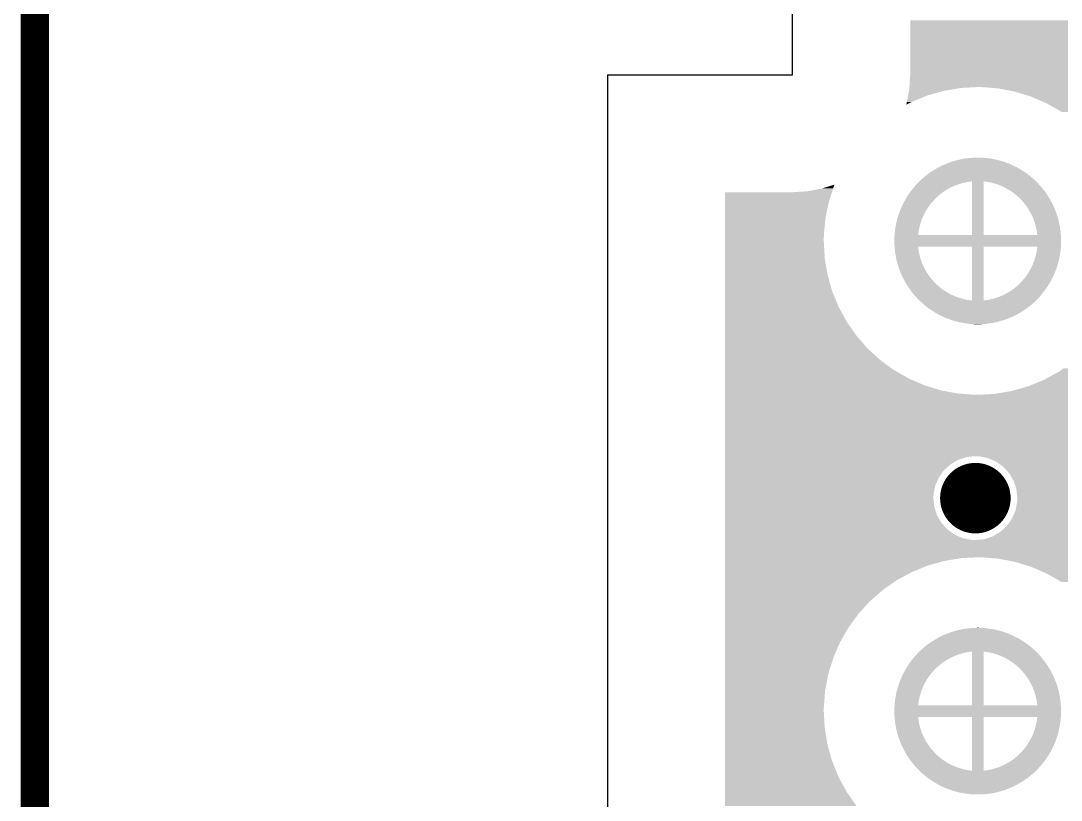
# Model space of a CAD drawing. Extents: x 295 to 953, y 10 to 290.
# Drawn here: x 491.73 to 510.26, y 219.75 to 233.64 of the extents above; entities that cross this region are included whole.
import ezdxf

# ---------------------------------------------------------------- set-up
doc = ezdxf.new("R2010")
doc.units = 0
doc.header["$LTSCALE"] = 5
doc.header["$MEASUREMENT"] = 0
doc.layers.get('0').update_dxf_attribs({"linetype": 'CONTINUOUS', "lineweight": 25})
doc.layers.add('테두리', color=3, linetype='CONTINUOUS')

# ---------------------------------------------------------------- blocks, each defined once
blk = doc.blocks.new('C')
at = {"layer": '테두리', "const_width": 0.5}
blk.add_lwpolyline([(15, 285), (15, 15), (405, 15), (405, 285), (15, 285)], dxfattribs=at)

msp = doc.modelspace()

# ---------------------------------------------------------------- linework, layer by layer
for p, q in [((505.478, 232.678), (505.478, 245.054)), ((505.478, 232.678), (505.478, 245.054)), ((502.179, 232.678), (502.179, 102.326)), ((502.179, 232.678), (505.478, 232.678)), ((502.179, 232.678), (502.179, 102.326)), ((502.179, 232.678), (505.478, 232.678))]:
    msp.add_line(p, q)
at = {"const_width": 0.629}
msp.add_lwpolyline([(508.42, 225.13, 1), (509.048, 225.13, 1)], format="xyb", close=True, dxfattribs=at)
for points in [[(507.573, 233.632), (507.573, 233.646), (611.528, 233.632), (611.513, 233.646)], [(507.573, 233.615), (507.573, 233.632), (529.247, 233.615), (529.404, 233.632)], [(507.573, 233.566), (507.573, 233.615), (529.096, 233.566), (529.247, 233.615)], [(507.573, 233.486), (507.573, 233.566), (528.96, 233.486), (529.096, 233.566)], [(507.573, 233.379), (507.573, 233.486), (528.843, 233.379), (528.96, 233.486)], [(507.573, 233.25), (507.573, 233.379), (528.752, 233.25), (528.843, 233.379)], [(507.573, 233.105), (507.573, 233.25), (528.689, 233.105), (528.752, 233.25)], [(507.573, 232.95), (507.573, 233.105), (528.659, 232.95), (528.689, 233.105)], [(507.573, 232.884), (507.573, 232.95), (528.656, 232.884), (528.659, 232.95)], [(507.573, 232.726), (507.573, 232.884), (528.673, 232.726), (528.656, 232.884)], [(507.566, 232.576), (507.573, 232.678), (528.722, 232.576), (528.688, 232.678)], [(507.573, 232.678), (507.573, 232.726), (528.688, 232.678), (528.673, 232.726)], [(507.555, 232.406), (507.558, 232.442), (508.264, 232.406), (508.473, 232.442)], [(507.558, 232.442), (507.559, 232.458), (508.473, 232.442), (508.776, 232.458)], [(507.559, 232.458), (507.566, 232.576), (528.791, 232.458), (528.722, 232.576)], [(508.838, 232.458), (508.776, 232.458), (523.725, 232.458), (523.738, 232.458)], [(509.043, 232.442), (508.838, 232.458), (523.435, 232.442), (523.725, 232.458)], [(509.141, 232.434), (509.043, 232.442), (523.39, 232.434), (523.435, 232.442)], [(509.363, 232.391), (509.141, 232.434), (523.136, 232.391), (523.39, 232.434)], [(507.514, 232.194), (507.536, 232.309), (507.602, 232.194), (507.883, 232.309)], [(507.536, 232.309), (507.552, 232.391), (507.883, 232.309), (508.174, 232.391)], [(507.552, 232.391), (507.555, 232.406), (508.174, 232.391), (508.264, 232.406)], [(509.438, 232.377), (509.363, 232.391), (523.085, 232.377), (523.136, 232.391)], [(509.66, 232.309), (509.438, 232.377), (522.844, 232.309), (523.085, 232.377)], [(509.728, 232.288), (509.66, 232.309), (522.793, 232.288), (522.844, 232.309)], [(509.943, 232.194), (509.728, 232.288), (522.564, 232.194), (522.793, 232.288)], [(507.504, 232.146), (507.514, 232.194), (507.506, 232.146), (507.602, 232.194)], [(507.505, 232.146), (507.504, 232.146), (507.505, 232.146), (507.506, 232.146)], [(510.006, 232.167), (509.943, 232.194), (522.513, 232.167), (522.564, 232.194)], [(510.211, 232.05), (510.006, 232.167), (522.297, 232.05), (522.513, 232.167)], [(510.269, 232.016), (510.211, 232.05), (522.249, 232.016), (522.297, 232.05)], [(508.291, 231.12), (508.35, 231.138), (509.26, 231.12), (509.202, 231.138)], [(508.35, 231.138), (508.358, 231.141), (509.202, 231.138), (509.193, 231.141)], [(508.358, 231.141), (508.418, 231.157), (509.193, 231.141), (509.134, 231.157)], [(508.418, 231.157), (508.426, 231.159), (509.134, 231.157), (509.125, 231.159)], [(508.426, 231.159), (508.487, 231.172), (509.125, 231.159), (509.066, 231.172)], [(508.487, 231.172), (508.495, 231.174), (509.066, 231.172), (509.055, 231.174)], [(508.495, 231.174), (508.557, 231.185), (509.055, 231.174), (508.996, 231.185)], [(508.557, 231.185), (508.565, 231.186), (508.996, 231.185), (508.985, 231.186)], [(508.565, 231.186), (508.627, 231.193), (508.985, 231.186), (508.926, 231.193)], [(508.627, 231.193), (508.635, 231.194), (508.926, 231.193), (508.914, 231.194)], [(508.635, 231.194), (508.699, 231.199), (508.914, 231.194), (508.856, 231.199)], [(508.699, 231.199), (508.705, 231.199), (508.856, 231.199), (508.84, 231.199)], [(508.705, 231.199), (508.775, 231.201), (508.84, 231.199), (508.785, 231.201)], [(508.775, 231.201), (508.776, 231.201), (508.785, 231.201), (508.776, 231.201)], [(507.916, 230.927), (507.967, 230.961), (509.636, 230.927), (509.585, 230.961)], [(507.967, 230.961), (507.974, 230.966), (509.585, 230.961), (509.577, 230.966)], [(507.974, 230.966), (508.027, 230.998), (509.577, 230.966), (509.525, 230.998)], [(508.027, 230.998), (508.034, 231.003), (509.525, 230.998), (509.517, 231.003)], [(508.034, 231.003), (508.089, 231.032), (509.517, 231.003), (509.464, 231.032)], [(508.089, 231.032), (508.096, 231.036), (509.464, 231.032), (509.455, 231.036)], [(508.096, 231.036), (508.152, 231.063), (509.455, 231.036), (509.4, 231.063)], [(508.152, 231.063), (508.16, 231.067), (509.4, 231.063), (509.391, 231.067)], [(508.16, 231.067), (508.217, 231.092), (509.391, 231.067), (509.336, 231.092)], [(508.217, 231.092), (508.225, 231.095), (509.336, 231.092), (509.326, 231.095)], [(508.225, 231.095), (508.283, 231.117), (509.326, 231.095), (509.27, 231.117)], [(508.283, 231.117), (508.291, 231.12), (509.27, 231.117), (509.26, 231.12)], [(507.718, 230.758), (507.729, 230.769), (508.553, 230.758), (508.612, 230.769)], [(507.729, 230.769), (507.737, 230.777), (508.612, 230.769), (508.671, 230.777)], [(507.737, 230.777), (507.746, 230.786), (509.815, 230.777), (509.806, 230.786)], [(507.746, 230.786), (507.752, 230.792), (509.806, 230.786), (509.799, 230.792)], [(507.752, 230.792), (507.798, 230.833), (509.799, 230.792), (509.754, 230.833)], [(507.798, 230.833), (507.805, 230.839), (509.754, 230.833), (509.747, 230.839)], [(507.805, 230.839), (507.852, 230.879), (509.747, 230.839), (509.7, 230.879)], [(507.852, 230.879), (507.859, 230.884), (509.7, 230.879), (509.692, 230.884)], [(507.859, 230.884), (507.908, 230.921), (509.692, 230.884), (509.644, 230.921)], [(507.908, 230.921), (507.916, 230.927), (509.644, 230.921), (509.636, 230.927)], [(508.671, 229.82), (508.671, 230.777), (508.881, 229.82), (508.881, 230.777)], [(508.911, 230.773), (508.881, 230.777), (509.818, 230.773), (509.815, 230.777)], [(508.97, 230.764), (508.911, 230.773), (509.828, 230.764), (509.818, 230.773)], [(504.275, 230.582), (504.275, 230.583), (506.178, 230.582), (506.178, 230.583)], [(504.275, 230.432), (504.275, 230.582), (506.128, 230.432), (506.178, 230.582)], [(505.478, 230.583), (505.742, 230.6), (506.178, 230.583), (506.184, 230.6)], [(505.742, 230.6), (506.002, 230.65), (506.184, 230.6), (506.2, 230.65)], [(506.002, 230.65), (506.221, 230.719), (506.2, 230.65), (506.223, 230.719)], [(506.221, 230.719), (506.223, 230.72), (506.223, 230.719), (506.223, 230.72)], [(507.567, 230.579), (507.578, 230.594), (508.151, 230.579), (508.171, 230.594)], [(507.578, 230.594), (507.603, 230.626), (508.171, 230.594), (508.221, 230.626)], [(507.603, 230.626), (507.61, 230.636), (508.221, 230.626), (508.238, 230.636)], [(507.61, 230.636), (507.626, 230.656), (508.238, 230.636), (508.273, 230.656)], [(507.626, 230.656), (507.649, 230.683), (508.273, 230.656), (508.327, 230.683)], [(507.649, 230.683), (507.655, 230.69), (508.327, 230.683), (508.344, 230.69)], [(507.655, 230.69), (507.669, 230.706), (508.344, 230.69), (508.382, 230.706)], [(507.669, 230.706), (507.688, 230.727), (508.382, 230.706), (508.438, 230.727)], [(507.688, 230.727), (507.702, 230.742), (508.438, 230.727), (508.488, 230.742)], [(507.702, 230.742), (507.704, 230.744), (508.488, 230.742), (508.495, 230.744)], [(507.704, 230.744), (507.718, 230.758), (508.495, 230.744), (508.553, 230.758)], [(509.028, 230.752), (508.97, 230.764), (509.84, 230.752), (509.828, 230.764)], [(509.086, 230.736), (509.028, 230.752), (509.856, 230.736), (509.84, 230.752)], [(509.143, 230.717), (509.087, 230.736), (509.873, 230.717), (509.856, 230.736)], [(509.198, 230.695), (509.143, 230.717), (509.893, 230.695), (509.873, 230.717)], [(509.223, 230.683), (509.198, 230.695), (509.903, 230.683), (509.893, 230.695)], [(509.252, 230.67), (509.223, 230.683), (509.914, 230.67), (509.903, 230.683)], [(509.305, 230.641), (509.252, 230.67), (509.937, 230.641), (509.914, 230.67)], [(509.326, 230.629), (509.305, 230.641), (509.948, 230.629), (509.937, 230.641)], [(509.356, 230.61), (509.326, 230.629), (509.961, 230.61), (509.948, 230.629)], [(509.405, 230.576), (509.356, 230.61), (509.987, 230.576), (509.961, 230.61)], [(504.275, 230.135), (504.275, 230.432), (506.065, 230.135), (506.128, 230.432)], [(507.453, 230.392), (507.457, 230.399), (507.952, 230.392), (507.957, 230.399)], [(507.457, 230.399), (507.478, 230.437), (507.957, 230.399), (507.991, 230.437)], [(507.478, 230.437), (507.491, 230.461), (507.991, 230.437), (508.014, 230.461)], [(507.491, 230.461), (507.503, 230.48), (508.014, 230.461), (508.032, 230.48)], [(507.503, 230.48), (507.527, 230.521), (508.032, 230.48), (508.076, 230.521)], [(507.527, 230.521), (507.528, 230.521), (508.076, 230.521), (508.077, 230.521)], [(507.528, 230.521), (507.553, 230.559), (508.077, 230.521), (508.123, 230.559)], [(507.553, 230.559), (507.567, 230.579), (508.123, 230.559), (508.151, 230.579)], [(509.411, 230.572), (509.405, 230.576), (509.99, 230.572), (509.987, 230.576)], [(509.453, 230.54), (509.411, 230.572), (510.011, 230.54), (509.99, 230.572)], [(509.483, 230.513), (509.453, 230.54), (510.029, 230.513), (510.011, 230.54)], [(509.498, 230.5), (509.483, 230.513), (510.037, 230.5), (510.029, 230.513)], [(509.541, 230.459), (509.498, 230.5), (510.062, 230.459), (510.037, 230.5)], [(509.546, 230.453), (509.541, 230.459), (510.066, 230.453), (510.062, 230.459)], [(509.581, 230.415), (509.546, 230.453), (510.086, 230.415), (510.066, 230.453)], [(509.601, 230.391), (509.581, 230.415), (510.099, 230.391), (510.086, 230.415)], [(507.373, 230.205), (507.388, 230.245), (507.828, 230.205), (507.85, 230.245)], [(507.388, 230.245), (507.398, 230.271), (507.85, 230.245), (507.866, 230.271)], [(507.398, 230.271), (507.409, 230.296), (507.866, 230.271), (507.881, 230.296)], [(507.409, 230.296), (507.426, 230.336), (507.881, 230.296), (507.908, 230.336)], [(507.426, 230.336), (507.43, 230.345), (507.908, 230.336), (507.915, 230.345)], [(507.43, 230.345), (507.453, 230.392), (507.915, 230.345), (507.952, 230.392)], [(509.619, 230.368), (509.601, 230.391), (510.11, 230.368), (510.099, 230.391)], [(509.649, 230.327), (509.619, 230.368), (510.13, 230.327), (510.11, 230.368)], [(509.654, 230.32), (509.649, 230.327), (510.133, 230.32), (510.13, 230.327)], [(509.687, 230.27), (509.654, 230.32), (510.154, 230.27), (510.133, 230.32)], [(509.691, 230.262), (509.687, 230.27), (510.157, 230.262), (510.154, 230.27)], [(509.717, 230.218), (509.691, 230.262), (510.174, 230.218), (510.157, 230.262)], [(509.728, 230.196), (509.717, 230.218), (510.182, 230.196), (510.174, 230.218)], [(504.275, 229.833), (504.275, 230.135), (506.035, 229.833), (506.065, 230.135)], [(507.318, 230), (507.323, 230.025), (507.749, 230), (507.755, 230.025)], [(507.323, 230.025), (507.333, 230.069), (507.755, 230.025), (507.77, 230.069)], [(507.333, 230.069), (507.336, 230.082), (507.77, 230.069), (507.774, 230.082)], [(507.336, 230.082), (507.351, 230.137), (507.774, 230.082), (507.796, 230.137)], [(507.351, 230.138), (507.369, 230.192), (507.796, 230.138), (507.822, 230.192)], [(507.351, 230.137), (507.351, 230.138), (507.796, 230.137), (507.796, 230.138)], [(507.369, 230.192), (507.373, 230.205), (507.822, 230.192), (507.828, 230.205)], [(509.743, 230.165), (509.728, 230.196), (510.192, 230.165), (510.182, 230.196)], [(509.759, 230.129), (509.743, 230.165), (510.203, 230.129), (510.192, 230.165)], [(509.767, 230.11), (509.759, 230.129), (510.208, 230.11), (510.203, 230.129)], [(509.785, 230.06), (509.767, 230.11), (510.221, 230.06), (510.208, 230.11)], [(509.787, 230.054), (509.785, 230.06), (510.222, 230.054), (510.221, 230.06)], [(509.805, 229.996), (509.787, 230.054), (510.235, 229.996), (510.222, 230.054)], [(507.294, 229.82), (507.297, 229.85), (507.714, 229.82), (507.718, 229.85)], [(507.297, 229.861), (507.303, 229.909), (507.719, 229.861), (507.727, 229.909)], [(507.297, 229.85), (507.297, 229.861), (507.718, 229.85), (507.719, 229.861)], [(507.303, 229.909), (507.306, 229.931), (507.727, 229.909), (507.732, 229.931)], [(507.306, 229.931), (507.312, 229.968), (507.732, 229.931), (507.74, 229.968)], [(507.312, 229.968), (507.318, 230), (507.74, 229.968), (507.749, 230)], [(509.806, 229.991), (509.805, 229.996), (510.236, 229.991), (510.235, 229.996)], [(509.819, 229.938), (509.806, 229.991), (510.244, 229.938), (510.236, 229.991)], [(509.822, 229.922), (509.819, 229.938), (510.247, 229.922), (510.244, 229.938)], [(509.83, 229.879), (509.822, 229.922), (510.252, 229.879), (510.247, 229.922)], [(509.833, 229.852), (509.83, 229.879), (510.255, 229.852), (510.252, 229.879)], [(509.837, 229.82), (509.833, 229.852), (510.257, 229.82), (510.255, 229.852)], [(504.275, 229.715), (504.275, 229.833), (506.033, 229.715), (506.035, 229.833)], [(504.275, 229.413), (504.275, 229.715), (506.05, 229.413), (506.033, 229.715)], [(507.29, 229.72), (507.292, 229.781), (510.261, 229.72), (510.26, 229.781)], [(507.29, 229.711), (507.29, 229.72), (510.262, 229.711), (510.261, 229.72)], [(507.292, 229.649), (507.29, 229.711), (510.26, 229.649), (510.262, 229.711)], [(507.292, 229.79), (507.294, 229.82), (510.259, 229.79), (510.257, 229.82)], [(507.292, 229.781), (507.292, 229.79), (510.26, 229.781), (510.259, 229.79)], [(507.292, 229.64), (507.292, 229.649), (510.26, 229.64), (510.26, 229.649)], [(507.294, 229.611), (507.292, 229.64), (510.257, 229.611), (510.26, 229.64)], [(507.296, 229.579), (507.294, 229.611), (507.718, 229.579), (507.714, 229.611)], [(507.3, 229.551), (507.296, 229.579), (507.722, 229.551), (507.718, 229.579)], [(507.305, 229.509), (507.3, 229.551), (507.73, 229.509), (507.722, 229.551)], [(507.307, 229.492), (507.305, 229.509), (507.733, 229.492), (507.73, 229.509)], [(507.316, 229.439), (507.307, 229.492), (507.746, 229.439), (507.733, 229.492)], [(508.671, 228.654), (508.671, 229.611), (508.881, 228.654), (508.881, 229.611)], [(509.812, 229.463), (509.82, 229.5), (510.24, 229.463), (510.246, 229.5)], [(509.82, 229.5), (509.825, 229.521), (510.246, 229.5), (510.249, 229.521)], [(509.825, 229.521), (509.832, 229.57), (510.249, 229.521), (510.254, 229.57)], [(509.832, 229.57), (509.834, 229.58), (510.254, 229.57), (510.255, 229.58)], [(509.834, 229.58), (509.837, 229.611), (510.255, 229.58), (510.257, 229.611)], [(504.275, 229.114), (504.275, 229.413), (506.1, 229.114), (506.05, 229.413)], [(507.317, 229.434), (507.316, 229.439), (507.747, 229.434), (507.746, 229.439)], [(507.329, 229.377), (507.317, 229.434), (507.764, 229.377), (507.747, 229.434)], [(507.331, 229.37), (507.329, 229.377), (507.767, 229.37), (507.764, 229.377)], [(507.344, 229.321), (507.331, 229.37), (507.785, 229.321), (507.767, 229.37)], [(507.349, 229.302), (507.344, 229.321), (507.793, 229.302), (507.785, 229.321)], [(507.36, 229.266), (507.349, 229.302), (507.809, 229.266), (507.793, 229.302)], [(509.73, 229.239), (509.755, 229.293), (510.183, 229.239), (510.2, 229.293)], [(509.755, 229.293), (509.777, 229.349), (510.2, 229.293), (510.215, 229.349)], [(509.777, 229.349), (509.782, 229.361), (510.215, 229.349), (510.219, 229.361)], [(509.782, 229.361), (509.796, 229.405), (510.219, 229.361), (510.228, 229.405)], [(509.796, 229.405), (509.803, 229.43), (510.228, 229.405), (510.234, 229.43)], [(509.803, 229.43), (509.812, 229.463), (510.234, 229.43), (510.24, 229.463)], [(504.275, 228.822), (504.275, 229.114), (506.182, 228.822), (506.1, 229.114)], [(507.37, 229.235), (507.36, 229.266), (507.824, 229.235), (507.809, 229.266)], [(507.378, 229.213), (507.37, 229.235), (507.835, 229.213), (507.824, 229.235)], [(507.394, 229.168), (507.378, 229.213), (507.86, 229.168), (507.835, 229.213)], [(507.398, 229.161), (507.394, 229.168), (507.865, 229.161), (507.86, 229.168)], [(507.419, 229.11), (507.398, 229.161), (507.897, 229.11), (507.865, 229.161)], [(507.422, 229.103), (507.419, 229.11), (507.902, 229.103), (507.897, 229.11)], [(507.442, 229.062), (507.422, 229.103), (507.933, 229.062), (507.902, 229.103)], [(509.643, 229.095), (509.671, 229.135), (510.126, 229.095), (510.143, 229.135)], [(509.671, 229.135), (509.686, 229.16), (510.143, 229.135), (510.154, 229.16)], [(509.686, 229.16), (509.702, 229.186), (510.154, 229.16), (510.164, 229.186)], [(509.702, 229.186), (509.723, 229.226), (510.164, 229.186), (510.179, 229.226)], [(509.723, 229.226), (509.73, 229.239), (510.179, 229.226), (510.183, 229.239)], [(507.453, 229.04), (507.442, 229.062), (507.951, 229.04), (507.933, 229.062)], [(507.466, 229.016), (507.453, 229.04), (507.971, 229.016), (507.951, 229.04)], [(507.486, 228.978), (507.466, 229.016), (508.006, 228.978), (507.971, 229.016)], [(507.49, 228.972), (507.486, 228.978), (508.011, 228.972), (508.006, 228.978)], [(507.515, 228.93), (507.49, 228.972), (508.054, 228.93), (508.011, 228.972)], [(507.523, 228.917), (507.515, 228.93), (508.069, 228.917), (508.054, 228.93)], [(507.54, 228.891), (507.523, 228.917), (508.099, 228.891), (508.069, 228.917)], [(509.475, 228.91), (509.519, 228.95), (510.024, 228.91), (510.049, 228.95)], [(509.519, 228.95), (509.538, 228.97), (510.049, 228.95), (510.061, 228.97)], [(509.538, 228.97), (509.561, 228.993), (510.061, 228.97), (510.074, 228.993)], [(509.561, 228.993), (509.594, 229.032), (510.074, 228.993), (510.095, 229.032)], [(509.594, 229.032), (509.6, 229.038), (510.095, 229.032), (510.098, 229.038)], [(509.6, 229.038), (509.637, 229.086), (510.098, 229.038), (510.121, 229.086)], [(509.637, 229.086), (509.643, 229.095), (510.121, 229.086), (510.126, 229.095)], [(504.275, 228.541), (504.275, 228.822), (506.297, 228.541), (506.182, 228.822)], [(507.562, 228.859), (507.54, 228.891), (508.141, 228.859), (508.099, 228.891)], [(507.565, 228.854), (507.562, 228.859), (508.146, 228.854), (508.141, 228.859)], [(507.59, 228.82), (507.565, 228.854), (508.196, 228.82), (508.146, 228.854)], [(507.604, 228.802), (507.59, 228.82), (508.226, 228.802), (508.196, 228.82)], [(507.614, 228.789), (507.604, 228.802), (508.247, 228.789), (508.226, 228.802)], [(507.638, 228.761), (507.614, 228.789), (508.299, 228.761), (508.247, 228.789)], [(507.649, 228.747), (507.638, 228.761), (508.329, 228.747), (508.299, 228.761)], [(507.659, 228.736), (507.649, 228.747), (508.354, 228.736), (508.329, 228.747)], [(507.679, 228.714), (507.659, 228.736), (508.409, 228.714), (508.354, 228.736)], [(509.17, 228.724), (509.208, 228.74), (509.882, 228.724), (509.897, 228.74)], [(509.208, 228.74), (509.225, 228.748), (509.897, 228.74), (509.903, 228.748)], [(509.225, 228.748), (509.279, 228.775), (509.903, 228.748), (509.925, 228.775)], [(509.279, 228.775), (509.314, 228.795), (509.925, 228.775), (509.942, 228.795)], [(509.314, 228.795), (509.331, 228.804), (509.942, 228.795), (509.949, 228.804)], [(509.331, 228.804), (509.381, 228.837), (509.949, 228.804), (509.974, 228.837)], [(509.381, 228.837), (509.401, 228.851), (509.974, 228.837), (509.984, 228.851)], [(509.401, 228.851), (509.429, 228.872), (509.984, 228.851), (509.999, 228.872)], [(509.429, 228.872), (509.475, 228.91), (509.999, 228.872), (510.024, 228.91)], [(504.275, 228.275), (504.275, 228.541), (506.442, 228.275), (506.297, 228.541)], [(507.696, 228.695), (507.679, 228.714), (508.465, 228.695), (508.409, 228.714)], [(507.712, 228.679), (507.696, 228.695), (508.523, 228.679), (508.466, 228.695)], [(507.696, 228.695), (507.696, 228.695), (508.466, 228.695), (508.465, 228.695)], [(507.724, 228.666), (507.712, 228.679), (508.582, 228.666), (508.523, 228.679)], [(507.733, 228.657), (507.724, 228.666), (508.641, 228.657), (508.582, 228.666)], [(507.737, 228.654), (507.733, 228.657), (508.671, 228.654), (508.641, 228.657)], [(507.746, 228.645), (507.737, 228.654), (509.806, 228.645), (509.815, 228.654)], [(507.753, 228.638), (507.746, 228.645), (509.8, 228.638), (509.806, 228.645)], [(507.798, 228.597), (507.753, 228.638), (509.754, 228.597), (509.8, 228.638)], [(507.805, 228.591), (507.798, 228.597), (509.747, 228.591), (509.754, 228.597)], [(507.852, 228.552), (507.805, 228.591), (509.7, 228.552), (509.747, 228.591)], [(507.859, 228.546), (507.852, 228.552), (509.693, 228.546), (509.7, 228.552)], [(507.908, 228.509), (507.859, 228.546), (509.643, 228.509), (509.693, 228.546)], [(508.881, 228.654), (508.94, 228.661), (509.815, 228.654), (509.822, 228.661)], [(508.94, 228.661), (508.999, 228.672), (509.822, 228.661), (509.833, 228.672)], [(508.999, 228.672), (509.057, 228.686), (509.833, 228.672), (509.848, 228.686)], [(509.057, 228.686), (509.063, 228.688), (509.848, 228.686), (509.849, 228.688)], [(509.063, 228.688), (509.114, 228.704), (509.849, 228.688), (509.864, 228.704)], [(509.114, 228.704), (509.17, 228.724), (509.864, 228.704), (509.882, 228.724)], [(507.916, 228.504), (507.908, 228.509), (509.636, 228.504), (509.643, 228.509)], [(507.966, 228.47), (507.916, 228.504), (509.585, 228.47), (509.636, 228.504)], [(507.974, 228.465), (507.966, 228.47), (509.578, 228.465), (509.585, 228.47)], [(508.026, 228.432), (507.974, 228.465), (509.525, 228.432), (509.578, 228.465)], [(508.035, 228.428), (508.026, 228.432), (509.517, 228.428), (509.525, 228.432)], [(508.088, 228.398), (508.035, 228.428), (509.463, 228.398), (509.517, 228.428)], [(508.097, 228.394), (508.088, 228.398), (509.455, 228.394), (509.463, 228.398)], [(508.151, 228.367), (508.097, 228.394), (509.4, 228.367), (509.455, 228.394)], [(508.16, 228.363), (508.151, 228.367), (509.392, 228.363), (509.4, 228.367)], [(508.216, 228.339), (508.16, 228.363), (509.335, 228.339), (509.392, 228.363)], [(504.275, 228.026), (504.275, 228.275), (506.615, 228.026), (506.442, 228.275)], [(508.225, 228.336), (508.216, 228.339), (509.327, 228.336), (509.335, 228.339)], [(508.282, 228.314), (508.225, 228.336), (509.269, 228.314), (509.327, 228.336)], [(508.291, 228.311), (508.282, 228.314), (509.261, 228.311), (509.269, 228.314)], [(508.349, 228.292), (508.291, 228.311), (509.202, 228.292), (509.261, 228.311)], [(508.359, 228.29), (508.349, 228.292), (509.194, 228.29), (509.202, 228.292)], [(508.417, 228.273), (508.359, 228.29), (509.134, 228.273), (509.194, 228.29)], [(508.427, 228.271), (508.417, 228.273), (509.125, 228.271), (509.134, 228.273)], [(508.486, 228.258), (508.427, 228.271), (509.065, 228.258), (509.125, 228.271)], [(508.496, 228.256), (508.486, 228.258), (509.056, 228.256), (509.065, 228.258)], [(508.556, 228.246), (508.496, 228.256), (508.995, 228.246), (509.056, 228.256)], [(508.566, 228.245), (508.556, 228.246), (508.987, 228.245), (508.995, 228.246)], [(508.626, 228.237), (508.566, 228.245), (508.924, 228.237), (508.987, 228.245)], [(508.637, 228.236), (508.626, 228.237), (508.917, 228.236), (508.924, 228.237)], [(508.696, 228.232), (508.637, 228.236), (508.853, 228.232), (508.917, 228.236)], [(508.712, 228.231), (508.696, 228.232), (508.846, 228.231), (508.853, 228.232)], [(508.767, 228.23), (508.712, 228.231), (508.777, 228.23), (508.846, 228.231)], [(508.776, 228.23), (508.767, 228.23), (508.776, 228.23), (508.777, 228.23)], [(504.275, 227.798), (504.275, 228.026), (506.814, 227.798), (506.615, 228.026)], [(504.275, 227.593), (504.275, 227.798), (507.038, 227.593), (506.814, 227.798)], [(504.275, 227.414), (504.275, 227.593), (507.283, 227.414), (507.038, 227.593)], [(510.216, 227.381), (510.311, 227.447), (517.436, 227.381), (517.449, 227.447)], [(504.275, 227.264), (504.275, 227.414), (507.546, 227.264), (507.283, 227.414)], [(504.275, 227.143), (504.275, 227.264), (507.824, 227.143), (507.546, 227.264)], [(509.95, 227.236), (510.029, 227.279), (514.17, 227.236), (514.244, 227.279)], [(510.029, 227.279), (510.12, 227.329), (514.244, 227.279), (514.394, 227.329)], [(510.12, 227.329), (510.151, 227.345), (514.394, 227.329), (514.551, 227.345)], [(510.151, 227.345), (510.216, 227.381), (517.429, 227.345), (517.436, 227.381)], [(504.275, 227.053), (504.275, 227.143), (508.113, 227.053), (507.824, 227.143)], [(509.378, 227.039), (509.566, 227.092), (513.952, 227.039), (513.99, 227.092)], [(509.566, 227.092), (509.669, 227.122), (513.99, 227.092), (514.022, 227.122)], [(509.669, 227.122), (509.859, 227.199), (514.022, 227.122), (514.107, 227.199)], [(509.859, 227.199), (509.95, 227.236), (514.107, 227.199), (514.17, 227.236)], [(504.275, 226.997), (504.275, 227.053), (508.411, 226.997), (508.113, 227.053)], [(504.275, 226.973), (504.275, 226.997), (508.713, 226.973), (508.411, 226.997)], [(504.275, 226.972), (504.275, 226.973), (508.776, 226.972), (508.713, 226.973)], [(504.275, 226.964), (504.275, 226.972), (513.899, 226.964), (513.905, 226.972)], [(504.275, 226.818), (504.275, 226.964), (513.836, 226.818), (513.899, 226.964)], [(508.776, 226.972), (509.079, 226.989), (513.905, 226.972), (513.917, 226.989)], [(509.079, 226.989), (509.378, 227.039), (513.917, 226.989), (513.952, 227.039)], [(504.275, 226.663), (504.275, 226.818), (513.806, 226.663), (513.836, 226.818)], [(504.275, 226.597), (504.275, 226.663), (513.803, 226.597), (513.806, 226.663)], [(504.275, 226.44), (504.275, 226.597), (513.82, 226.44), (513.803, 226.597)], [(504.275, 226.29), (504.275, 226.44), (513.869, 226.29), (513.82, 226.44)], [(504.275, 226.153), (504.275, 226.29), (513.949, 226.153), (513.869, 226.29)], [(504.275, 226.037), (504.275, 226.153), (514.056, 226.037), (513.949, 226.153)], [(504.275, 225.945), (504.275, 226.037), (514.185, 225.945), (514.056, 226.037)], [(504.275, 225.882), (504.275, 225.945), (514.33, 225.882), (514.185, 225.945)], [(504.275, 225.878), (504.275, 225.882), (514.351, 225.878), (514.33, 225.882)], [(504.275, 225.862), (504.275, 225.878), (508.577, 225.862), (508.734, 225.878)], [(504.275, 225.812), (504.275, 225.862), (508.426, 225.812), (508.577, 225.862)], [(504.275, 225.732), (504.275, 225.812), (508.29, 225.732), (508.426, 225.812)], [(508.8, 225.876), (508.734, 225.878), (514.366, 225.876), (514.351, 225.878)], [(508.92, 225.852), (508.8, 225.876), (514.485, 225.852), (514.366, 225.876)], [(508.934, 225.849), (508.92, 225.852), (514.551, 225.849), (514.485, 225.852)], [(508.955, 225.845), (508.934, 225.849), (535.099, 225.845), (535.097, 225.849)], [(509.1, 225.783), (508.955, 225.845), (535.135, 225.783), (535.099, 225.845)], [(509.169, 225.734), (509.1, 225.783), (535.164, 225.734), (535.135, 225.783)], [(504.275, 225.626), (504.275, 225.732), (508.173, 225.626), (508.29, 225.732)], [(504.275, 225.497), (504.275, 225.626), (508.082, 225.497), (508.173, 225.626)], [(509.229, 225.691), (509.169, 225.734), (535.203, 225.691), (535.164, 225.734)], [(509.297, 225.617), (509.229, 225.691), (535.271, 225.617), (535.203, 225.691)], [(509.336, 225.574), (509.297, 225.617), (535.331, 225.574), (535.271, 225.617)], [(504.275, 225.351), (504.275, 225.497), (508.019, 225.351), (508.082, 225.497)], [(509.364, 225.526), (509.336, 225.574), (535.4, 225.526), (535.331, 225.574)], [(509.401, 225.463), (509.364, 225.526), (535.545, 225.463), (535.4, 225.526)], [(509.416, 225.438), (509.401, 225.463), (535.675, 225.438), (535.545, 225.463)], [(509.418, 225.433), (509.416, 225.438), (535.7, 225.433), (535.675, 225.438)], [(509.419, 225.43), (509.418, 225.433), (535.766, 225.43), (535.7, 225.433)], [(509.465, 225.288), (509.419, 225.43), (630.273, 225.288), (630.273, 225.43)], [(504.275, 225.196), (504.275, 225.351), (507.989, 225.196), (508.019, 225.351)], [(509.469, 225.25), (509.465, 225.288), (630.273, 225.25), (630.273, 225.288)], [(509.471, 225.233), (509.469, 225.25), (514.394, 225.233), (514.551, 225.25)], [(509.476, 225.184), (509.471, 225.233), (514.244, 225.184), (514.394, 225.233)], [(504.275, 225.13), (504.275, 225.196), (507.986, 225.13), (507.989, 225.196)], [(504.275, 224.973), (504.275, 225.13), (508.003, 224.973), (507.986, 225.13)], [(509.466, 224.997), (509.479, 225.064), (513.99, 224.997), (514.064, 225.064)], [(509.482, 225.13), (509.476, 225.184), (514.152, 225.13), (514.244, 225.184)], [(509.479, 225.064), (509.481, 225.104), (514.064, 225.064), (514.107, 225.104)], [(509.481, 225.104), (509.482, 225.13), (514.107, 225.104), (514.152, 225.13)], [(504.275, 224.823), (504.275, 224.973), (508.052, 224.823), (508.003, 224.973)], [(509.386, 224.764), (509.431, 224.868), (513.854, 224.764), (513.899, 224.868)], [(509.431, 224.868), (509.449, 224.909), (513.899, 224.868), (513.928, 224.909)], [(509.449, 224.909), (509.466, 224.997), (513.928, 224.909), (513.99, 224.997)], [(504.275, 224.686), (504.275, 224.823), (508.132, 224.686), (508.052, 224.823)], [(504.275, 224.57), (504.275, 224.686), (508.239, 224.57), (508.132, 224.686)], [(509.295, 224.635), (509.357, 224.723), (513.819, 224.635), (513.836, 224.723)], [(509.357, 224.723), (509.386, 224.764), (513.836, 224.723), (513.854, 224.764)], [(504.275, 224.478), (504.275, 224.57), (508.368, 224.478), (508.239, 224.57)], [(504.275, 224.416), (504.275, 224.478), (508.513, 224.416), (508.368, 224.478)], [(509.041, 224.448), (509.133, 224.502), (513.809, 224.448), (513.803, 224.502)], [(509.133, 224.502), (509.178, 224.528), (513.803, 224.502), (513.804, 224.528)], [(509.178, 224.528), (509.221, 224.568), (513.804, 224.528), (513.806, 224.568)], [(509.221, 224.568), (509.295, 224.635), (513.806, 224.568), (513.819, 224.635)], [(504.275, 224.385), (504.275, 224.416), (508.668, 224.385), (508.513, 224.416)], [(504.275, 224.382), (504.275, 224.385), (508.734, 224.382), (508.668, 224.385)], [(504.275, 224.344), (504.275, 224.382), (513.82, 224.344), (513.816, 224.382)], [(504.275, 224.194), (504.275, 224.344), (513.869, 224.194), (513.82, 224.344)], [(508.734, 224.382), (508.891, 224.399), (513.816, 224.382), (513.814, 224.399)], [(508.891, 224.399), (509.041, 224.448), (513.814, 224.399), (513.809, 224.448)], [(504.275, 224.076), (504.275, 224.194), (513.938, 224.076), (513.869, 224.194)], [(504.275, 224.06), (504.275, 224.076), (508.473, 224.06), (508.776, 224.076)], [(504.275, 224.009), (504.275, 224.06), (508.174, 224.009), (508.473, 224.06)], [(504.275, 223.927), (504.275, 224.009), (507.883, 223.927), (508.174, 224.009)], [(504.275, 223.812), (504.275, 223.927), (507.602, 223.812), (507.883, 223.927)], [(508.838, 224.076), (508.776, 224.076), (513.939, 224.076), (513.938, 224.076)], [(509.067, 224.058), (508.838, 224.076), (513.949, 224.058), (513.939, 224.076)], [(509.141, 224.052), (509.067, 224.058), (513.954, 224.052), (513.949, 224.058)], [(509.438, 223.995), (509.141, 224.052), (514.006, 223.995), (513.954, 224.052)], [(509.614, 223.941), (509.438, 223.995), (514.056, 223.941), (514.006, 223.995)], [(509.728, 223.906), (509.614, 223.941), (514.105, 223.906), (514.056, 223.941)], [(504.275, 223.668), (504.275, 223.812), (507.335, 223.668), (507.602, 223.812)], [(509.858, 223.849), (509.728, 223.906), (514.185, 223.849), (514.105, 223.906)], [(510.001, 223.787), (509.858, 223.849), (514.33, 223.787), (514.185, 223.849)], [(510.006, 223.785), (510.001, 223.787), (514.34, 223.785), (514.33, 223.787)], [(510.056, 223.756), (510.006, 223.785), (514.485, 223.756), (514.34, 223.785)], [(510.061, 223.754), (510.056, 223.756), (514.551, 223.754), (514.485, 223.756)], [(510.211, 223.668), (510.061, 223.754), (522.297, 223.668), (522.456, 223.754)], [(504.275, 223.494), (504.275, 223.668), (507.087, 223.494), (507.335, 223.668)], [(510.269, 223.634), (510.211, 223.668), (522.249, 223.634), (522.297, 223.668)], [(504.275, 223.295), (504.275, 223.494), (506.858, 223.295), (507.087, 223.494)], [(504.275, 223.071), (504.275, 223.295), (506.654, 223.071), (506.858, 223.295)], [(504.275, 222.827), (504.275, 223.071), (506.475, 222.827), (506.654, 223.071)], [(504.275, 222.563), (504.275, 222.827), (506.324, 222.563), (506.475, 222.827)], [(508.495, 222.792), (508.557, 222.803), (509.055, 222.792), (508.996, 222.803)], [(508.557, 222.803), (508.565, 222.804), (508.996, 222.803), (508.985, 222.804)], [(508.565, 222.804), (508.627, 222.811), (508.985, 222.804), (508.926, 222.811)], [(508.627, 222.811), (508.635, 222.812), (508.926, 222.811), (508.914, 222.812)], [(508.635, 222.812), (508.699, 222.817), (508.914, 222.812), (508.856, 222.817)], [(508.699, 222.817), (508.705, 222.817), (508.856, 222.817), (508.84, 222.817)], [(508.705, 222.817), (508.775, 222.819), (508.84, 222.817), (508.785, 222.819)], [(508.775, 222.819), (508.776, 222.819), (508.785, 222.819), (508.776, 222.819)], [(507.974, 222.584), (508.027, 222.616), (509.577, 222.584), (509.525, 222.616)], [(508.027, 222.616), (508.034, 222.621), (509.525, 222.616), (509.517, 222.621)], [(508.034, 222.621), (508.089, 222.65), (509.517, 222.621), (509.464, 222.65)], [(508.089, 222.65), (508.096, 222.654), (509.464, 222.65), (509.455, 222.654)], [(508.096, 222.654), (508.152, 222.681), (509.455, 222.654), (509.4, 222.681)], [(508.152, 222.681), (508.16, 222.685), (509.4, 222.681), (509.391, 222.685)], [(508.16, 222.685), (508.217, 222.71), (509.391, 222.685), (509.336, 222.71)], [(508.217, 222.71), (508.225, 222.713), (509.336, 222.71), (509.326, 222.713)], [(508.225, 222.713), (508.283, 222.735), (509.326, 222.713), (509.27, 222.735)], [(508.283, 222.735), (508.291, 222.738), (509.27, 222.735), (509.26, 222.738)], [(508.291, 222.738), (508.35, 222.756), (509.26, 222.738), (509.202, 222.756)], [(508.35, 222.756), (508.358, 222.759), (509.202, 222.756), (509.193, 222.759)], [(508.358, 222.759), (508.418, 222.775), (509.193, 222.759), (509.134, 222.775)], [(508.418, 222.775), (508.426, 222.777), (509.134, 222.775), (509.125, 222.777)], [(508.426, 222.777), (508.487, 222.79), (509.125, 222.777), (509.066, 222.79)], [(508.487, 222.79), (508.495, 222.792), (509.066, 222.79), (509.055, 222.792)], [(504.275, 222.285), (504.275, 222.563), (506.203, 222.285), (506.324, 222.563)], [(507.752, 222.41), (507.798, 222.451), (509.799, 222.41), (509.754, 222.451)], [(507.798, 222.451), (507.805, 222.457), (509.754, 222.451), (509.747, 222.457)], [(507.805, 222.457), (507.852, 222.497), (509.747, 222.457), (509.7, 222.497)], [(507.852, 222.497), (507.859, 222.502), (509.7, 222.497), (509.692, 222.502)], [(507.859, 222.502), (507.908, 222.539), (509.692, 222.502), (509.644, 222.539)], [(507.908, 222.539), (507.916, 222.545), (509.644, 222.539), (509.636, 222.545)], [(507.916, 222.545), (507.967, 222.579), (509.636, 222.545), (509.585, 222.579)], [(507.967, 222.579), (507.974, 222.584), (509.585, 222.579), (509.577, 222.584)], [(504.275, 221.996), (504.275, 222.285), (506.114, 221.996), (506.203, 222.285)], [(507.578, 222.212), (507.603, 222.244), (508.171, 222.212), (508.221, 222.244)], [(507.603, 222.244), (507.61, 222.254), (508.221, 222.244), (508.238, 222.254)], [(507.61, 222.254), (507.626, 222.274), (508.238, 222.254), (508.273, 222.274)], [(507.626, 222.274), (507.649, 222.301), (508.273, 222.274), (508.327, 222.301)], [(507.649, 222.301), (507.655, 222.308), (508.327, 222.301), (508.344, 222.308)], [(507.655, 222.308), (507.669, 222.324), (508.344, 222.308), (508.382, 222.324)], [(507.669, 222.324), (507.688, 222.345), (508.382, 222.324), (508.438, 222.345)], [(507.688, 222.345), (507.702, 222.36), (508.438, 222.345), (508.488, 222.36)], [(507.702, 222.36), (507.704, 222.362), (508.488, 222.36), (508.495, 222.362)], [(507.704, 222.362), (507.718, 222.376), (508.495, 222.362), (508.553, 222.376)], [(507.718, 222.376), (507.729, 222.387), (508.553, 222.376), (508.612, 222.387)], [(507.729, 222.387), (507.737, 222.395), (508.612, 222.387), (508.671, 222.395)], [(507.737, 222.395), (507.746, 222.404), (509.815, 222.395), (509.806, 222.404)], [(507.746, 222.404), (507.752, 222.41), (509.806, 222.404), (509.799, 222.41)], [(508.671, 221.438), (508.671, 222.395), (508.881, 221.438), (508.881, 222.395)], [(508.911, 222.391), (508.881, 222.395), (509.818, 222.391), (509.815, 222.395)], [(508.97, 222.382), (508.911, 222.391), (509.828, 222.382), (509.818, 222.391)], [(509.028, 222.37), (508.97, 222.382), (509.84, 222.37), (509.828, 222.382)], [(509.086, 222.354), (509.028, 222.37), (509.856, 222.354), (509.84, 222.37)], [(509.143, 222.335), (509.087, 222.354), (509.873, 222.335), (509.856, 222.354)], [(509.198, 222.313), (509.143, 222.335), (509.893, 222.313), (509.873, 222.335)], [(509.223, 222.301), (509.198, 222.313), (509.903, 222.301), (509.893, 222.313)], [(509.252, 222.288), (509.223, 222.301), (509.914, 222.288), (509.903, 222.301)], [(509.305, 222.259), (509.252, 222.288), (509.937, 222.259), (509.914, 222.288)], [(509.326, 222.247), (509.305, 222.259), (509.948, 222.247), (509.937, 222.259)], [(509.356, 222.228), (509.326, 222.247), (509.961, 222.228), (509.948, 222.247)], [(507.457, 222.017), (507.478, 222.055), (507.957, 222.017), (507.991, 222.055)], [(507.478, 222.055), (507.491, 222.079), (507.991, 222.055), (508.014, 222.079)], [(507.491, 222.079), (507.503, 222.098), (508.014, 222.079), (508.032, 222.098)], [(507.503, 222.098), (507.527, 222.139), (508.032, 222.098), (508.076, 222.139)], [(507.527, 222.139), (507.528, 222.139), (508.076, 222.139), (508.077, 222.139)], [(507.528, 222.139), (507.553, 222.177), (508.077, 222.139), (508.123, 222.177)], [(507.553, 222.177), (507.567, 222.197), (508.123, 222.177), (508.151, 222.197)], [(507.567, 222.197), (507.578, 222.212), (508.151, 222.197), (508.171, 222.212)], [(509.405, 222.194), (509.356, 222.228), (509.987, 222.194), (509.961, 222.228)], [(509.411, 222.19), (509.405, 222.194), (509.99, 222.19), (509.987, 222.194)], [(509.453, 222.158), (509.411, 222.19), (510.011, 222.158), (509.99, 222.19)], [(509.483, 222.131), (509.453, 222.158), (510.029, 222.131), (510.011, 222.158)], [(509.498, 222.118), (509.483, 222.131), (510.037, 222.118), (510.029, 222.131)], [(509.541, 222.077), (509.498, 222.118), (510.062, 222.077), (510.037, 222.118)], [(509.546, 222.071), (509.541, 222.077), (510.066, 222.071), (510.062, 222.077)], [(509.581, 222.033), (509.546, 222.071), (510.086, 222.033), (510.066, 222.071)], [(504.275, 221.698), (504.275, 221.996), (506.057, 221.698), (506.114, 221.996)], [(507.388, 221.863), (507.398, 221.889), (507.85, 221.863), (507.866, 221.889)], [(507.398, 221.889), (507.409, 221.914), (507.866, 221.889), (507.881, 221.914)], [(507.409, 221.914), (507.426, 221.954), (507.881, 221.914), (507.908, 221.954)], [(507.426, 221.954), (507.43, 221.963), (507.908, 221.954), (507.915, 221.963)], [(507.43, 221.963), (507.453, 222.01), (507.915, 221.963), (507.952, 222.01)], [(507.453, 222.01), (507.457, 222.017), (507.952, 222.01), (507.957, 222.017)], [(509.601, 222.009), (509.581, 222.033), (510.099, 222.009), (510.086, 222.033)], [(509.619, 221.986), (509.601, 222.009), (510.11, 221.986), (510.099, 222.009)], [(509.649, 221.945), (509.619, 221.986), (510.13, 221.945), (510.11, 221.986)], [(509.654, 221.938), (509.649, 221.945), (510.133, 221.938), (510.13, 221.945)], [(509.687, 221.888), (509.654, 221.938), (510.154, 221.888), (510.133, 221.938)], [(509.691, 221.88), (509.687, 221.888), (510.157, 221.88), (510.154, 221.888)], [(509.717, 221.836), (509.691, 221.88), (510.174, 221.836), (510.157, 221.88)], [(504.275, 221.396), (504.275, 221.698), (506.034, 221.396), (506.057, 221.698)], [(507.323, 221.643), (507.333, 221.687), (507.755, 221.643), (507.77, 221.687)], [(507.333, 221.687), (507.336, 221.7), (507.77, 221.687), (507.774, 221.7)], [(507.336, 221.7), (507.351, 221.755), (507.774, 221.7), (507.796, 221.755)], [(507.351, 221.756), (507.369, 221.81), (507.796, 221.756), (507.822, 221.81)], [(507.351, 221.755), (507.351, 221.756), (507.796, 221.755), (507.796, 221.756)], [(507.369, 221.81), (507.373, 221.823), (507.822, 221.81), (507.828, 221.823)], [(507.373, 221.823), (507.388, 221.863), (507.828, 221.823), (507.85, 221.863)], [(509.728, 221.814), (509.717, 221.836), (510.182, 221.814), (510.174, 221.836)], [(509.743, 221.783), (509.728, 221.814), (510.192, 221.783), (510.182, 221.814)], [(509.759, 221.747), (509.743, 221.783), (510.203, 221.747), (510.192, 221.783)], [(509.767, 221.728), (509.759, 221.747), (510.208, 221.728), (510.203, 221.747)], [(509.785, 221.678), (509.767, 221.728), (510.221, 221.678), (510.208, 221.728)], [(507.297, 221.479), (507.303, 221.527), (507.719, 221.479), (507.727, 221.527)], [(507.303, 221.527), (507.306, 221.549), (507.727, 221.527), (507.732, 221.549)], [(507.306, 221.549), (507.312, 221.586), (507.732, 221.549), (507.74, 221.586)], [(507.312, 221.586), (507.318, 221.618), (507.74, 221.586), (507.749, 221.618)], [(507.318, 221.618), (507.323, 221.643), (507.749, 221.618), (507.755, 221.643)], [(509.787, 221.672), (509.785, 221.678), (510.222, 221.672), (510.221, 221.678)], [(509.805, 221.614), (509.787, 221.672), (510.235, 221.614), (510.222, 221.672)], [(509.806, 221.609), (509.805, 221.614), (510.236, 221.609), (510.235, 221.614)], [(509.819, 221.556), (509.806, 221.609), (510.244, 221.556), (510.236, 221.609)], [(509.822, 221.54), (509.819, 221.556), (510.247, 221.54), (510.244, 221.556)], [(509.83, 221.497), (509.822, 221.54), (510.252, 221.497), (510.247, 221.54)], [(504.275, 221.333), (504.275, 221.396), (506.033, 221.333), (506.034, 221.396)], [(504.275, 221.031), (504.275, 221.333), (506.05, 221.031), (506.033, 221.333)], [(507.29, 221.338), (507.292, 221.399), (510.261, 221.338), (510.26, 221.399)], [(507.29, 221.329), (507.29, 221.338), (510.262, 221.329), (510.261, 221.338)], [(507.292, 221.267), (507.29, 221.329), (510.26, 221.267), (510.262, 221.329)], [(507.292, 221.408), (507.294, 221.438), (510.259, 221.408), (510.257, 221.438)], [(507.292, 221.399), (507.292, 221.408), (510.26, 221.399), (510.259, 221.408)], [(507.294, 221.438), (507.297, 221.468), (507.714, 221.438), (507.718, 221.468)], [(507.297, 221.468), (507.297, 221.479), (507.718, 221.468), (507.719, 221.479)], [(509.833, 221.47), (509.83, 221.497), (510.255, 221.47), (510.252, 221.497)], [(509.837, 221.438), (509.833, 221.47), (510.257, 221.438), (510.255, 221.47)], [(507.292, 221.258), (507.292, 221.267), (510.26, 221.258), (510.26, 221.267)], [(507.294, 221.229), (507.292, 221.258), (510.257, 221.229), (510.26, 221.258)], [(507.296, 221.197), (507.294, 221.229), (507.718, 221.197), (507.714, 221.229)], [(507.3, 221.169), (507.296, 221.197), (507.722, 221.169), (507.718, 221.197)], [(507.305, 221.127), (507.3, 221.169), (507.73, 221.127), (507.722, 221.169)], [(508.671, 220.272), (508.671, 221.229), (508.881, 220.272), (508.881, 221.229)], [(509.82, 221.118), (509.825, 221.139), (510.246, 221.118), (510.249, 221.139)], [(509.825, 221.139), (509.832, 221.188), (510.249, 221.139), (510.254, 221.188)], [(509.832, 221.188), (509.834, 221.198), (510.254, 221.188), (510.255, 221.198)], [(509.834, 221.198), (509.837, 221.229), (510.255, 221.198), (510.257, 221.229)], [(504.275, 220.732), (504.275, 221.031), (506.1, 220.732), (506.05, 221.031)], [(507.307, 221.11), (507.305, 221.127), (507.733, 221.11), (507.73, 221.127)], [(507.316, 221.057), (507.307, 221.11), (507.746, 221.057), (507.733, 221.11)], [(507.317, 221.052), (507.316, 221.057), (507.747, 221.052), (507.746, 221.057)], [(507.329, 220.995), (507.317, 221.052), (507.764, 220.995), (507.747, 221.052)], [(507.331, 220.988), (507.329, 220.995), (507.767, 220.988), (507.764, 220.995)], [(507.344, 220.939), (507.331, 220.988), (507.785, 220.939), (507.767, 220.988)], [(509.755, 220.911), (509.777, 220.967), (510.2, 220.911), (510.215, 220.967)], [(509.777, 220.967), (509.782, 220.979), (510.215, 220.967), (510.219, 220.979)], [(509.782, 220.979), (509.796, 221.023), (510.219, 220.979), (510.228, 221.023)], [(509.796, 221.023), (509.803, 221.048), (510.228, 221.023), (510.234, 221.048)], [(509.803, 221.048), (509.812, 221.081), (510.234, 221.048), (510.24, 221.081)], [(509.812, 221.081), (509.82, 221.118), (510.24, 221.081), (510.246, 221.118)], [(507.349, 220.92), (507.344, 220.939), (507.793, 220.92), (507.785, 220.939)], [(507.36, 220.884), (507.349, 220.92), (507.809, 220.884), (507.793, 220.92)], [(507.37, 220.853), (507.36, 220.884), (507.824, 220.853), (507.809, 220.884)], [(507.378, 220.831), (507.37, 220.853), (507.835, 220.831), (507.824, 220.853)], [(507.394, 220.786), (507.378, 220.831), (507.86, 220.786), (507.835, 220.831)], [(507.398, 220.779), (507.394, 220.786), (507.865, 220.779), (507.86, 220.786)], [(507.419, 220.728), (507.398, 220.779), (507.897, 220.728), (507.865, 220.779)], [(509.671, 220.753), (509.686, 220.778), (510.143, 220.753), (510.154, 220.778)], [(509.686, 220.778), (509.702, 220.804), (510.154, 220.778), (510.164, 220.804)], [(509.702, 220.804), (509.723, 220.844), (510.164, 220.804), (510.179, 220.844)], [(509.723, 220.844), (509.73, 220.857), (510.179, 220.844), (510.183, 220.857)], [(509.73, 220.857), (509.755, 220.911), (510.183, 220.857), (510.2, 220.911)], [(504.275, 220.44), (504.275, 220.732), (506.182, 220.44), (506.1, 220.732)], [(507.422, 220.721), (507.419, 220.728), (507.902, 220.721), (507.897, 220.728)], [(507.442, 220.68), (507.422, 220.721), (507.933, 220.68), (507.902, 220.721)], [(507.453, 220.658), (507.442, 220.68), (507.951, 220.658), (507.933, 220.68)], [(507.466, 220.634), (507.453, 220.658), (507.971, 220.634), (507.951, 220.658)], [(507.486, 220.596), (507.466, 220.634), (508.006, 220.596), (507.971, 220.634)], [(507.49, 220.59), (507.486, 220.596), (508.011, 220.59), (508.006, 220.596)], [(507.515, 220.548), (507.49, 220.59), (508.054, 220.548), (508.011, 220.59)], [(509.519, 220.568), (509.538, 220.588), (510.049, 220.568), (510.061, 220.588)], [(509.538, 220.588), (509.561, 220.611), (510.061, 220.588), (510.074, 220.611)], [(509.561, 220.611), (509.594, 220.65), (510.074, 220.611), (510.095, 220.65)], [(509.594, 220.65), (509.6, 220.656), (510.095, 220.65), (510.098, 220.656)], [(509.6, 220.656), (509.637, 220.704), (510.098, 220.656), (510.121, 220.704)], [(509.637, 220.704), (509.643, 220.713), (510.121, 220.704), (510.126, 220.713)], [(509.643, 220.713), (509.671, 220.753), (510.126, 220.713), (510.143, 220.753)], [(504.275, 220.159), (504.275, 220.44), (506.297, 220.159), (506.182, 220.44)], [(507.523, 220.535), (507.515, 220.548), (508.069, 220.535), (508.054, 220.548)], [(507.54, 220.509), (507.523, 220.535), (508.099, 220.509), (508.069, 220.535)], [(507.562, 220.477), (507.54, 220.509), (508.141, 220.477), (508.099, 220.509)], [(507.565, 220.472), (507.562, 220.477), (508.146, 220.472), (508.141, 220.477)], [(507.59, 220.438), (507.565, 220.472), (508.196, 220.438), (508.146, 220.472)], [(507.604, 220.42), (507.59, 220.438), (508.226, 220.42), (508.196, 220.438)], [(507.614, 220.407), (507.604, 220.42), (508.247, 220.407), (508.226, 220.42)], [(507.638, 220.379), (507.614, 220.407), (508.299, 220.379), (508.247, 220.407)], [(509.225, 220.366), (509.279, 220.393), (509.903, 220.366), (509.925, 220.393)], [(509.279, 220.393), (509.314, 220.413), (509.925, 220.393), (509.942, 220.413)], [(509.314, 220.413), (509.331, 220.422), (509.942, 220.413), (509.949, 220.422)], [(509.331, 220.422), (509.381, 220.455), (509.949, 220.422), (509.974, 220.455)], [(509.381, 220.455), (509.401, 220.469), (509.974, 220.455), (509.984, 220.469)], [(509.401, 220.469), (509.429, 220.49), (509.984, 220.469), (509.999, 220.49)], [(509.429, 220.49), (509.475, 220.528), (509.999, 220.49), (510.024, 220.528)], [(509.475, 220.528), (509.519, 220.568), (510.024, 220.528), (510.049, 220.568)], [(507.649, 220.365), (507.638, 220.379), (508.329, 220.365), (508.299, 220.379)], [(507.659, 220.354), (507.649, 220.365), (508.354, 220.354), (508.329, 220.365)], [(507.679, 220.332), (507.659, 220.354), (508.409, 220.332), (508.354, 220.354)], [(507.696, 220.313), (507.679, 220.332), (508.465, 220.313), (508.409, 220.332)], [(507.712, 220.297), (507.696, 220.313), (508.523, 220.297), (508.466, 220.313)], [(507.696, 220.313), (507.696, 220.313), (508.466, 220.313), (508.465, 220.313)], [(507.724, 220.284), (507.712, 220.297), (508.582, 220.284), (508.523, 220.297)], [(507.733, 220.275), (507.724, 220.284), (508.641, 220.275), (508.582, 220.284)], [(507.737, 220.272), (507.733, 220.275), (508.671, 220.272), (508.641, 220.275)], [(507.746, 220.263), (507.737, 220.272), (509.806, 220.263), (509.815, 220.272)], [(507.753, 220.256), (507.746, 220.263), (509.8, 220.256), (509.806, 220.263)], [(507.798, 220.215), (507.753, 220.256), (509.754, 220.215), (509.8, 220.256)], [(507.805, 220.209), (507.798, 220.215), (509.747, 220.209), (509.754, 220.215)], [(507.852, 220.17), (507.805, 220.209), (509.7, 220.17), (509.747, 220.209)], [(508.881, 220.272), (508.94, 220.279), (509.815, 220.272), (509.822, 220.279)], [(508.94, 220.279), (508.999, 220.29), (509.822, 220.279), (509.833, 220.29)], [(508.999, 220.29), (509.057, 220.304), (509.833, 220.29), (509.848, 220.304)], [(509.057, 220.304), (509.063, 220.306), (509.848, 220.304), (509.849, 220.306)], [(509.063, 220.306), (509.114, 220.322), (509.849, 220.306), (509.864, 220.322)], [(509.114, 220.322), (509.17, 220.342), (509.864, 220.322), (509.882, 220.342)], [(509.17, 220.342), (509.208, 220.358), (509.882, 220.342), (509.897, 220.358)], [(509.208, 220.358), (509.225, 220.366), (509.897, 220.358), (509.903, 220.366)], [(504.275, 219.893), (504.275, 220.159), (506.442, 219.893), (506.297, 220.159)], [(507.859, 220.164), (507.852, 220.17), (509.693, 220.164), (509.7, 220.17)], [(507.908, 220.127), (507.859, 220.164), (509.643, 220.127), (509.693, 220.164)], [(507.916, 220.122), (507.908, 220.127), (509.636, 220.122), (509.643, 220.127)], [(507.966, 220.088), (507.916, 220.122), (509.585, 220.088), (509.636, 220.122)], [(507.974, 220.083), (507.966, 220.088), (509.578, 220.083), (509.585, 220.088)], [(508.026, 220.05), (507.974, 220.083), (509.525, 220.05), (509.578, 220.083)], [(508.035, 220.046), (508.026, 220.05), (509.517, 220.046), (509.525, 220.05)], [(508.088, 220.016), (508.035, 220.046), (509.463, 220.016), (509.517, 220.046)], [(508.097, 220.012), (508.088, 220.016), (509.455, 220.012), (509.463, 220.016)], [(504.275, 219.644), (504.275, 219.893), (506.615, 219.644), (506.442, 219.893)], [(508.151, 219.985), (508.097, 220.012), (509.4, 219.985), (509.455, 220.012)], [(508.16, 219.981), (508.151, 219.985), (509.392, 219.981), (509.4, 219.985)], [(508.216, 219.957), (508.16, 219.981), (509.335, 219.957), (509.392, 219.981)], [(508.225, 219.954), (508.216, 219.957), (509.327, 219.954), (509.335, 219.957)], [(508.282, 219.932), (508.225, 219.954), (509.269, 219.932), (509.327, 219.954)], [(508.291, 219.929), (508.282, 219.932), (509.261, 219.929), (509.269, 219.932)], [(508.349, 219.91), (508.291, 219.929), (509.202, 219.91), (509.261, 219.929)], [(508.359, 219.908), (508.349, 219.91), (509.194, 219.908), (509.202, 219.91)], [(508.417, 219.891), (508.359, 219.908), (509.134, 219.891), (509.194, 219.908)], [(508.427, 219.889), (508.417, 219.891), (509.125, 219.889), (509.134, 219.891)], [(508.486, 219.876), (508.427, 219.889), (509.065, 219.876), (509.125, 219.889)], [(508.496, 219.874), (508.486, 219.876), (509.056, 219.874), (509.065, 219.876)], [(508.556, 219.864), (508.496, 219.874), (508.995, 219.864), (509.056, 219.874)], [(508.566, 219.863), (508.556, 219.864), (508.987, 219.863), (508.995, 219.864)], [(508.626, 219.855), (508.566, 219.863), (508.924, 219.855), (508.987, 219.863)], [(508.637, 219.854), (508.626, 219.855), (508.917, 219.854), (508.924, 219.855)], [(508.696, 219.85), (508.637, 219.854), (508.853, 219.85), (508.917, 219.854)], [(508.712, 219.849), (508.696, 219.85), (508.846, 219.849), (508.853, 219.85)], [(508.767, 219.848), (508.712, 219.849), (508.777, 219.848), (508.846, 219.849)], [(508.776, 219.848), (508.767, 219.848), (508.776, 219.848), (508.777, 219.848)]]:
    msp.add_solid(points)

# ---------------------------------------------------------------- block references
msp.add_blockref('C', (476.978, 0))

doc.saveas('drawing.dxf')
